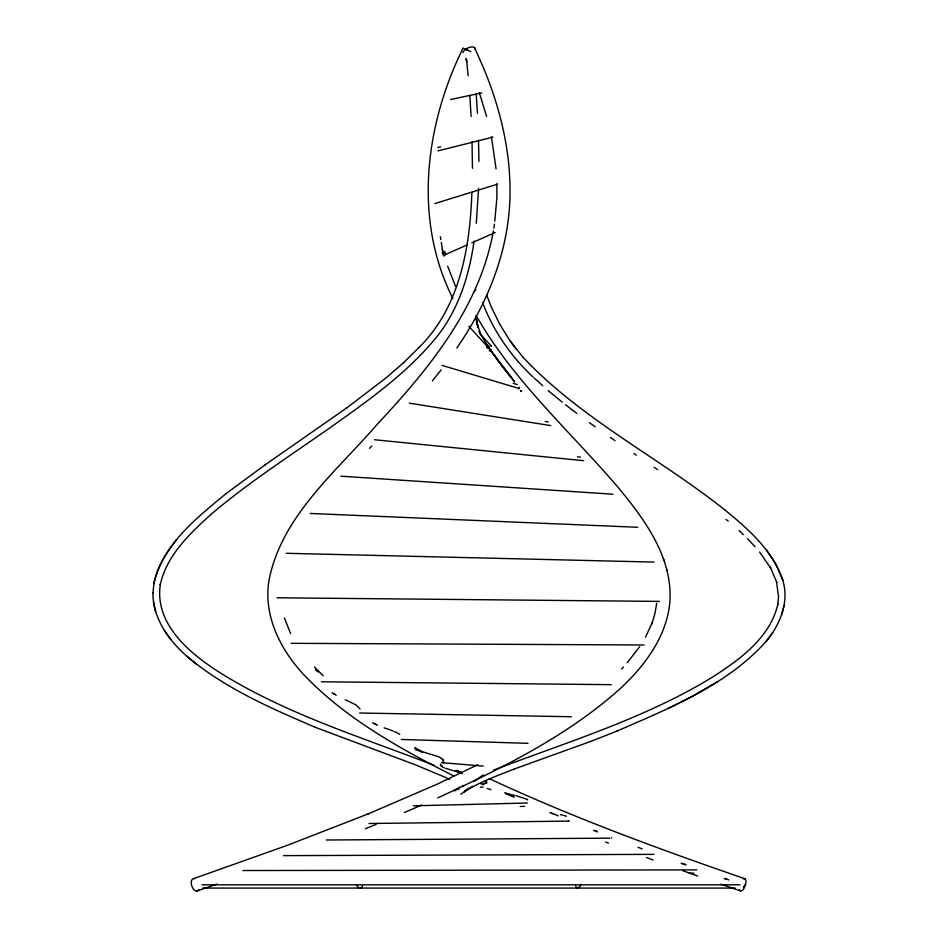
<?xml version="1.0" encoding="UTF-8"?>
<svg xmlns="http://www.w3.org/2000/svg" width="938" height="938" viewBox="0 0 938 938"><rect width="100%" height="100%" fill="white"/><g stroke="black" fill="none" stroke-linecap="round" stroke-linejoin="round"><path stroke-width="1.41" d="M471.873 192.442C470.032 247.398 459.96 306.984 419.216 347.283M478.603 188.374L476.27 223.221M152.953 592.769L153.973 583.389M474.077 240.996C469.434 274.541 458.999 308.192 438.023 335.241C408.417 372.409 369.091 399.951 330.715 427.259C290.733 455.329 249.52 481.862 212.117 513.414C190.402 532.972 166.835 554.921 160.269 584.609L160.351 584.139C154.102 624.591 190.754 654.384 221.333 673.543C287.368 714.486 362.127 737.432 434.106 765.291M493.88 228.274L494.432 224.088M494.795 221.298L496.894 197.601L496.882 183.907M656.694 603.228L654.959 613.487L651.851 623.84L652.273 622.726L645.52 637.09M153.973 583.413C162.766 544.403 196.663 517.94 225.941 493.716M493.365 230.9C479.869 307.43 428.361 369.455 376.9 424.68C335.921 472.025 281.13 516.416 268.878 580.985C263.238 616.442 281.048 650.784 304.897 675.852C346.861 719.411 400.655 749.04 454.109 776.125M616.794 731.171C669.826 708.002 726.762 685.397 766.229 641.322C780.146 624.544 789.726 601.399 782.55 579.672M154.067 582.955C157.174 566.552 166.624 552.47 176.649 539.502M781.6 614.812L783.957 606.065M456.853 348.01C487.303 303.994 508.384 252.146 509.909 198.164C511.304 153.703 500.704 109.652 483.879 68.732L474.605 47.639M639.739 646.61L627.135 662.826M766.217 641.334L772.701 632.54M432.371 380.898L441.141 369.865M473.667 292.187L475.871 289.819M369.549 448.317L371.753 446.031M621.613 668.946L623.571 666.988M403.41 362.854L419.204 347.283M403.399 362.865L385.87 378.049L347.271 407.538M225.929 493.728L265.219 464.767M454.379 790.945L459.585 787.111M460.793 794.216C477.032 782.679 496.19 776.254 514.516 768.902M464.99 790.793L468.554 788.237M347.283 407.526L265.196 464.791M482.753 784.848L486.154 782.362L486.119 781.061M473.69 781.635L483.305 774.94M464.146 791.965L472.576 786.138M717.347 681.75L693.323 695.738L668.278 708.495M477.606 764.81L436.874 784.309L367.356 814.254L368.587 813.75L287.45 845.279L193.861 878.543M467.511 244.759L443.451 255.406L441.294 242.45M471.802 242.86L495.205 232.507M421.772 805.003L404.337 812.601M437.835 797.875C502.322 768.011 567.49 736.096 620.733 688.164C644.617 665.804 665.933 637.5 669.685 604.06C673.918 558.86 644.863 519.488 617.474 486.646C569.319 430.495 512.887 380.336 476.07 315.356M376.115 824.432L365.41 828.77M616.805 731.159L590.729 741.419L514.505 768.914M493.611 770.11C568.111 741.595 645.555 718.461 713.912 676.228C740.844 658.769 770.309 637.195 777.883 604.084L777.708 604.822L778.552 596.955L776.512 581.783L776.816 582.51L770.356 567.279L770.661 568.006L759.592 552.025M196.804 891.1L217.03 884.053M434.833 203.581L497.574 184.141M437.882 147.536L440.708 146.832M437.999 150.854L492.896 137.159M450.545 99.545L481.815 92.885M462.223 785.692L463.677 785.563M481.006 783.98L484.583 783.652M454.637 789.644L458.905 789.257M480.279 787.31L483.129 787.041M413.377 805.812L527.402 803.01M520.191 806.446L524.565 806.34M369.021 823.494L569.237 821.102M326.283 840.002L609.852 838.162M283.569 855.632L653.938 854.366M242.942 870.534L696.758 869.889M689.43 873.161L693.815 873.149M202.057 884.815L739.953 884.815M202.643 888.075L735.322 888.075M291.167 643.316L644.172 644.981M276.968 597.787L659.473 601.399M321.288 681.785L611.271 684.658M359.653 713.021L571.371 716.738M286.172 553.279L654.103 562.096M401.405 739.472L528.012 743.33M310.197 513.461L637.688 527.285M340.799 476.176L613.006 494.22M441.657 762.653L483.258 766.076M577.48 456.806L580.388 457.099M374.485 439.723L583.612 460.699M545.341 421.455L548.214 421.901M409.39 403.164L550.688 425.594M505.922 793.337L511.233 794.556M512.5 794.861L515.032 795.483M560.455 814.618L562.73 815.192M454.004 770.848L457.791 771.833M516.299 795.787L527.484 799.434M415.37 749.579L439.148 756.86L443.428 759.768L443.451 761.21M454.93 770.802L462.106 772.994M452.737 770.52L445.667 768.316M455.411 770.884L461.824 772.83M563.867 815.474L566.411 816.236M513.145 383.325L517.284 384.568M442.115 365.398L519.441 388.613M487.174 788.459L490.984 789.667M384.099 727.853L389 729.494M744.983 878.765C658.441 848.913 572.321 817.35 489.296 778.646M724.195 878.472L726.786 879.375M697.555 875.998L682.688 870.663M721.005 884.159L740.305 890.877M462.258 772.971L457.556 771.306L462.305 773.041M681.996 863.265L686.124 864.73M724.722 878.449L728.861 879.926M681.187 863.3L685.244 864.742M646.458 857.52L653.165 859.958M390.102 729.905L393.409 731.148M605.725 842.078L608.445 843.11M594.692 830.447L597.4 831.502M638.063 847.295L642.131 848.878M593.613 830.353L597.412 831.854M315.027 727.22L415.944 765.033L449.771 779.232M462.34 773.041L458.717 771.552L462.024 772.982M549.832 812.566L553.76 814.196M345.161 699.795L348.619 701.237M315.039 727.22C270.332 707.967 224.639 688.164 187.096 656.483C168.781 640.314 152.648 618.201 152.953 592.746M504.644 792.798L514.012 796.831M551.521 812.988L558.216 815.872M505.711 793.431L513.661 796.972M394.64 731.699L397.079 732.789M349.651 701.718L356.217 705.106L360.098 709.022M470.606 51.578L463.091 48.049C425.055 125.035 413.107 219.715 452.89 298.519M441.599 766.569L444.401 767.882M465.717 49.233L466.772 49.749M456.888 770.356L459.198 771.493M414.772 748.172L421.549 751.913M415.03 747.797L422.686 752.088M397.982 733.34L399.776 734.442M372.538 722.647L375.763 724.734M374.989 723.667L377.416 725.285M633.9 453.558L636.281 455.176M654.103 467.265L657.667 469.692M610.357 437.436L615.047 440.661M589.334 422.628L595.173 426.755M576.764 413.33L565.52 404.77M724.886 509.967C658.734 457.369 580.962 419.122 522.712 356.932M562.261 402.144L548.144 390.607M333.987 693.557L336.214 695.398M187.072 656.459L196.64 664.339M724.875 509.955C748.477 529.22 772.889 550.641 782.867 580.411L776.078 564.43L766.487 550.02M726.035 519.371L728.24 521.2M315.309 669.65L318.146 672.042M332.075 692.654L333.928 694.237M534.203 378.084L542.785 385.788M739.097 530.638L743.33 534.66M747.551 538.67L755.078 546.866M314.453 666.988L323.211 675.759M533.136 377.123C510.999 356.334 493.247 330.844 482.507 302.388M479.517 333.189L491.383 346.181M468.871 326.33L489.695 349.124M499.579 323.973L509.991 340.775L522.724 356.932M512.441 379.269L514.681 381.989M511.714 378.354L500.822 364.507M514.188 381.227L499.403 362.631L485.696 343.214M508.842 373.945L489.202 348.584L484.008 339.943M509.381 374.637L511.984 378.002M500.118 363.569L485.732 343.531M509.979 340.764L516.041 348.913M164.431 630.535L170.822 639.552M478.814 331.302L481.968 336.554M482.941 337.715L483.774 339.146M482.753 337.34L483.551 338.77M499.591 323.985L491.066 306.491L486.541 294.79M465.682 59.223L466.843 61.838M290.616 633.736L284.472 618.036M776.066 564.406L776.383 565.157M480.162 332.263L476.539 322.555L478.192 327.292L476.398 319.178L476.821 323.68L476.258 316.763M447.672 266.24L455.598 286.547M479.341 92.756L486.634 116.547M663.436 558.614L663.928 560.197M666.719 569.436L667.199 571.008M442.208 249.098L443.826 256.156M153.504 602.266L155.661 611.799M491.418 136.678L496.073 168.981M440.332 236.693L440.813 239.577M466.444 58.344L468.144 75.755M476.176 93.648L477.465 113.369M469.774 95.395L471.134 116.476M478.497 140.243L478.955 161.383M472.037 141.779L472.471 168.348M442.22 252.392A3.26 2.427 66.1 0 1 444.108 252.615M491.383 350.46A3.26 2.873 -42.4 0 1 490.058 351.398M486.459 347.529A3.26 2.873 -42.4 0 1 488.358 345.782M490.621 345.723A3.26 2.873 -42.4 0 1 491.149 345.993M521.575 390.654A3.26 1.724 -73.3 0 1 520.86 391.568M518.831 388.344A3.26 1.724 -73.3 0 1 519.183 387.464M442.29 759.463A3.26 2.556 -85.3 0 1 443.615 760.355M442.337 765.783A3.26 2.556 -85.3 0 1 440.461 765.549M485.79 780.944A3.26 2.615 84.8 0 1 486.939 782.773M527.133 799.809A3.26 1.09 88.6 0 1 527.637 799.88M743.353 878.918A6.519 2.732 -71.1 0 1 745.194 885.8A6.519 2.732 -71.1 0 1 739.554 889.81M462.973 52.622A6.519 3.06 -25.2 0 1 469.809 47.263A6.519 3.06 -25.2 0 1 474.921 49.351M198.739 889.881A6.519 3.705 71.1 0 1 191.903 886.258A6.519 3.705 71.1 0 1 194.623 878.636M443.275 253.459A1.958 1.958 0 0 1 443.803 253.483M490.937 349.487A1.958 1.958 0 0 1 489.202 350.542M487.279 348.233A1.958 1.958 0 0 1 489.202 346.638M521.352 390.654A1.958 1.958 0 0 1 520.625 390.865M518.503 388.918A1.958 1.958 0 0 1 519.218 387.406M442.959 761.14A1.958 1.958 0 0 1 443.651 763.016M441.012 764.482A1.958 1.958 0 0 1 440.344 764.036M485.169 781.846A1.958 1.958 0 0 1 486.365 783.312M568.51 821.254A1.958 1.958 0 0 1 568.545 820.727M611.599 838.138A1.958 1.958 0 0 1 611.623 837.786M744.596 884.991A1.958 1.958 0 0 1 744.28 885.894M743.588 886.738A3.904 1.641 -71.2 0 1 743.4 887.055M445.679 254.866A239.46 232.132 -86.7 0 1 444.753 251.407M362.42 885.918A3.26 2.662 48.5 0 1 359.864 887.817A3.26 2.662 48.5 0 1 356.827 885.437M581.103 884.147A3.26 2.193 -50.5 0 1 578.336 887.536A3.26 2.193 -50.5 0 1 575.78 886.023M466.268 50.136A3.26 1.653 -6.4 0 1 466.69 49.831"/></g></svg>
